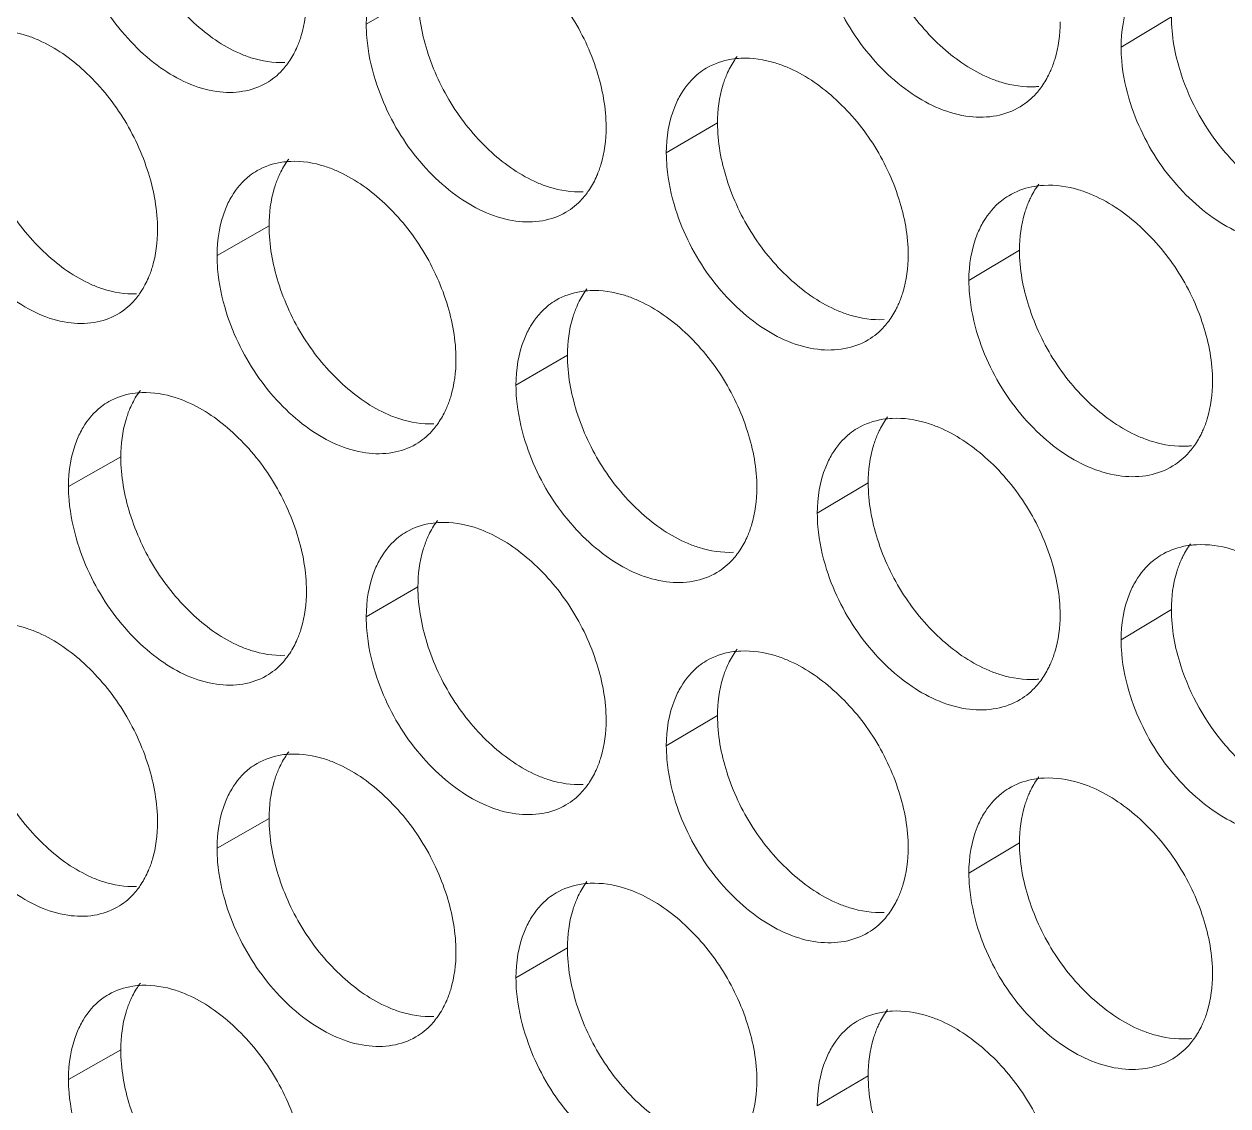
# Model space of a CAD drawing. Header units: millimetres. Extents: x 1177 to 4147, y 93 to 2194.
# Drawn here: x 2607.16 to 2623.16, y 785.63 to 800 of the extents above; entities that cross this region are included whole.
import ezdxf

# ---------------------------------------------------------------- set-up
doc = ezdxf.new("R2010")
doc.units = ezdxf.units.MM
doc.header["$LTSCALE"] = 0.1
doc.layers.get('0').update_dxf_attribs({"lineweight": 13})
doc.layers.add('标注', color=251, linetype='Continuous', lineweight=9)

# ---------------------------------------------------------------- blocks, each defined once
blk = doc.blocks.new('02')
at = {"layer": '标注'}
for p, q in [((4501.12, 734.696), (4500.138, 734.129)), ((4501.12, 734.696), (4500.138, 734.129)), ((4515.425, 734.27), (4514.47, 733.691)), ((4506.808, 732.255), (4505.836, 731.684)), ((4506.808, 732.255), (4505.836, 731.684)), ((4498.293, 730.302), (4497.306, 729.737)), ((4512.541, 729.841), (4511.58, 729.265)), ((4512.541, 729.841), (4511.58, 729.265)), ((4503.958, 727.847), (4502.981, 727.278)), ((4495.478, 725.914), (4494.485, 725.351)), ((4509.669, 725.42), (4508.703, 724.846)), ((4501.12, 723.446), (4500.138, 722.879)), ((4515.425, 723.02), (4514.47, 722.441)), ((4506.808, 721.005), (4505.836, 720.434)), ((4498.293, 719.052), (4497.306, 718.487)), ((4512.541, 718.591), (4511.58, 718.015)), ((4503.958, 716.597), (4502.981, 716.028)), ((4495.478, 714.664), (4494.485, 714.101)), ((4495.478, 714.664), (4494.485, 714.101)), ((4509.669, 714.17), (4508.703, 713.596))]:
    blk.add_line(p, q, dxfattribs=at)
for centre, radius, start, end in [((4512.763, 734.58), 1.64, 272.8765, 275.2009), ((4513.09, 729.418), 1.654, 92.9003, 95.1818), ((4513.09, 729.418), 1.654, 92.9003, 95.1818), ((4515.644, 727.767), 1.649, 272.9969, 275.7719), ((4515.644, 727.767), 1.649, 272.9969, 275.7719), ((4515.989, 722.589), 1.662, 93.0207, 95.749), ((4512.763, 723.33), 1.64, 272.8765, 275.2009), ((4513.09, 718.168), 1.654, 92.9003, 95.1818), ((4515.644, 716.517), 1.649, 272.9969, 275.7719)]:
    blk.add_arc(centre, radius, start, end, dxfattribs=at)
for points, knots in [([(4495.478, 737.164), (4495.478, 736.802), (4495.615, 736.052), (4496.091, 735.015), (4496.806, 734.144), (4497.412, 733.714), (4497.729, 733.575)], [0, 0, 0, 0, 0.244732, 0.507241, 0.765812, 1, 1, 1, 1]), ([(4495.478, 737.164), (4495.478, 736.802), (4495.615, 736.052), (4496.091, 735.015), (4496.806, 734.144), (4497.412, 733.714), (4497.729, 733.575)], [0, 0, 0, 0, 0.244732, 0.507241, 0.765812, 1, 1, 1, 1]), ([(4509.669, 736.67), (4509.669, 736.309), (4509.808, 735.56), (4510.296, 734.526), (4511.027, 733.664), (4511.644, 733.243), (4511.966, 733.108)], [0, 0, 0, 0, 0.243882, 0.505596, 0.764283, 1, 1, 1, 1]), ([(4504.693, 732.171), (4504.693, 732.532), (4504.554, 733.282), (4504.069, 734.317), (4503.343, 735.183), (4502.731, 735.609), (4502.412, 735.746)], [0, 0, 0, 0, 0.244084, 0.506123, 0.764903, 1, 1, 1, 1]), ([(4504.693, 732.171), (4504.693, 732.532), (4504.554, 733.282), (4504.069, 734.317), (4503.343, 735.183), (4502.731, 735.609), (4502.412, 735.746)], [0, 0, 0, 0, 0.244084, 0.506123, 0.764903, 1, 1, 1, 1]), ([(4494.659, 735.531), (4494.798, 735.083), (4495.115, 734.439), (4495.709, 733.729), (4496.342, 733.178), (4497.071, 732.829), (4497.79, 732.825), (4498.104, 732.931), (4498.239, 733.009)], [0, 0, 0, 0, 0.287891, 0.430312, 0.565838, 0.801787, 0.904179, 1, 1, 1, 1]), ([(4494.659, 735.531), (4494.798, 735.083), (4495.115, 734.439), (4495.709, 733.729), (4496.342, 733.178), (4497.071, 732.829), (4497.79, 732.825), (4498.104, 732.931), (4498.239, 733.009)], [0, 0, 0, 0, 0.287891, 0.430312, 0.565838, 0.801787, 0.904179, 1, 1, 1, 1]), ([(4500.416, 735.25), (4500.37, 735.173), (4500.199, 734.824), (4500.138, 734.427), (4500.138, 734.129)], [0, 0, 0, 0, 0.231788, 1, 1, 1, 1]), ([(4500.416, 735.25), (4500.37, 735.173), (4500.199, 734.824), (4500.138, 734.427), (4500.138, 734.129)], [0, 0, 0, 0, 0.231788, 1, 1, 1, 1]), ([(4508.88, 735.028), (4509.023, 734.578), (4509.35, 733.933), (4509.962, 733.227), (4510.615, 732.683), (4511.366, 732.348), (4512.099, 732.362), (4512.418, 732.479), (4512.556, 732.562)], [0, 0, 0, 0, 0.285826, 0.427621, 0.562871, 0.799523, 0.902937, 1, 1, 1, 1]), ([(4501.12, 734.696), (4501.12, 734.335), (4501.257, 733.585), (4501.739, 732.549), (4502.46, 731.682), (4503.071, 731.256), (4503.389, 731.119)], [0, 0, 0, 0, 0.244389, 0.506579, 0.765197, 1, 1, 1, 1]), ([(4501.12, 734.696), (4501.12, 734.335), (4501.257, 733.585), (4501.739, 732.549), (4502.46, 731.682), (4503.071, 731.256), (4503.389, 731.119)], [0, 0, 0, 0, 0.244389, 0.506579, 0.765197, 1, 1, 1, 1]), ([(4514.748, 734.807), (4514.702, 734.73), (4514.532, 734.382), (4514.47, 733.987), (4514.47, 733.691)], [0, 0, 0, 0, 0.232969, 1, 1, 1, 1]), ([(4498.829, 733.704), (4498.858, 733.772), (4498.964, 734.066), (4499.003, 734.383), (4499.003, 734.622)], [0, 0, 0, 0, 0.23516, 1, 1, 1, 1]), ([(4498.829, 733.704), (4498.858, 733.772), (4498.964, 734.066), (4499.003, 734.383), (4499.003, 734.622)], [0, 0, 0, 0, 0.23516, 1, 1, 1, 1]), ([(4515.425, 734.27), (4515.425, 733.909), (4515.6, 732.97), (4516.216, 731.874), (4517.032, 731.1), (4517.5, 730.817), (4517.74, 730.719)], [0, 0, 0, 0, 0.243755, 0.63494, 0.825083, 1, 1, 1, 1]), ([(4493.923, 733.823), (4493.851, 733.855), (4493.577, 733.961), (4493.279, 734.011), (4493.063, 734.003)], [0, 0, 0, 0, 0.267086, 1, 1, 1, 1]), ([(4500.138, 734.129), (4500.138, 734.043), (4500.154, 733.681), (4500.23, 733.323), (4500.313, 733.06)], [0, 0, 0, 0, 0.239084, 1, 1, 1, 1]), ([(4500.138, 734.129), (4500.138, 734.043), (4500.154, 733.681), (4500.23, 733.323), (4500.313, 733.06)], [0, 0, 0, 0, 0.239084, 1, 1, 1, 1]), ([(4513.134, 733.251), (4513.164, 733.318), (4513.272, 733.613), (4513.313, 733.931), (4513.313, 734.17)], [0, 0, 0, 0, 0.235903, 1, 1, 1, 1]), ([(4496.176, 730.232), (4496.176, 730.593), (4496.039, 731.343), (4495.56, 732.381), (4494.844, 733.252), (4494.239, 733.683), (4493.923, 733.823)], [0, 0, 0, 0, 0.244599, 0.507118, 0.765827, 1, 1, 1, 1]), ([(4497.729, 733.575), (4497.801, 733.544), (4498.076, 733.439), (4498.375, 733.39), (4498.591, 733.399)], [0, 0, 0, 0, 0.266662, 1, 1, 1, 1]), ([(4497.729, 733.575), (4497.801, 733.544), (4498.076, 733.439), (4498.375, 733.39), (4498.591, 733.399)], [0, 0, 0, 0, 0.266662, 1, 1, 1, 1]), ([(4498.628, 733.356), (4498.648, 733.382), (4498.725, 733.492), (4498.789, 733.611), (4498.829, 733.704)], [0, 0, 0, 0, 0.243623, 1, 1, 1, 1]), ([(4498.628, 733.356), (4498.648, 733.382), (4498.725, 733.492), (4498.789, 733.611), (4498.829, 733.704)], [0, 0, 0, 0, 0.243623, 1, 1, 1, 1]), ([(4507.178, 733.513), (4507.159, 733.487), (4507.084, 733.381), (4507.023, 733.265), (4506.984, 733.175)], [0, 0, 0, 0, 0.244083, 1, 1, 1, 1]), ([(4507.178, 733.513), (4507.159, 733.487), (4507.084, 733.381), (4507.023, 733.265), (4506.984, 733.175)], [0, 0, 0, 0, 0.244083, 1, 1, 1, 1]), ([(4508.128, 733.311), (4508.055, 733.342), (4507.774, 733.445), (4507.471, 733.491), (4507.251, 733.481)], [0, 0, 0, 0, 0.26624, 1, 1, 1, 1]), ([(4508.128, 733.311), (4508.055, 733.342), (4507.774, 733.445), (4507.471, 733.491), (4507.251, 733.481)], [0, 0, 0, 0, 0.26624, 1, 1, 1, 1]), ([(4514.47, 733.691), (4514.47, 733.605), (4514.487, 733.243), (4514.564, 732.886), (4514.648, 732.624)], [0, 0, 0, 0, 0.239271, 1, 1, 1, 1]), ([(4498.239, 733.009), (4498.352, 733.074), (4498.49, 733.186), (4498.601, 733.32), (4498.628, 733.356)], [0, 0, 0, 0, 0.744037, 1, 1, 1, 1]), ([(4498.239, 733.009), (4498.352, 733.074), (4498.49, 733.186), (4498.601, 733.32), (4498.628, 733.356)], [0, 0, 0, 0, 0.744037, 1, 1, 1, 1]), ([(4506.595, 733.294), (4506.547, 733.265), (4506.356, 733.135), (4506.204, 732.952), (4506.115, 732.803)], [0, 0, 0, 0, 0.245038, 1, 1, 1, 1]), ([(4506.595, 733.294), (4506.547, 733.265), (4506.356, 733.135), (4506.204, 732.952), (4506.115, 732.803)], [0, 0, 0, 0, 0.245038, 1, 1, 1, 1]), ([(4507.251, 733.481), (4507.192, 733.478), (4506.965, 733.456), (4506.741, 733.38), (4506.595, 733.294)], [0, 0, 0, 0, 0.258729, 1, 1, 1, 1]), ([(4507.251, 733.481), (4507.192, 733.478), (4506.965, 733.456), (4506.741, 733.38), (4506.595, 733.294)], [0, 0, 0, 0, 0.258729, 1, 1, 1, 1]), ([(4510.428, 729.747), (4510.428, 730.108), (4510.288, 730.857), (4509.799, 731.891), (4509.067, 732.753), (4508.45, 733.176), (4508.128, 733.311)], [0, 0, 0, 0, 0.243745, 0.505466, 0.764291, 1, 1, 1, 1]), ([(4510.428, 729.747), (4510.428, 730.108), (4510.288, 730.857), (4509.799, 731.891), (4509.067, 732.753), (4508.45, 733.176), (4508.128, 733.311)], [0, 0, 0, 0, 0.243745, 0.505466, 0.764291, 1, 1, 1, 1]), ([(4500.313, 733.06), (4500.453, 732.611), (4500.774, 731.967), (4501.376, 731.258), (4502.016, 730.71), (4502.755, 730.367), (4503.479, 730.369), (4503.795, 730.48), (4503.931, 730.56)], [0, 0, 0, 0, 0.287059, 0.429226, 0.56464, 0.800871, 0.903676, 1, 1, 1, 1]), ([(4500.313, 733.06), (4500.453, 732.611), (4500.774, 731.967), (4501.376, 731.258), (4502.016, 730.71), (4502.755, 730.367), (4503.479, 730.369), (4503.795, 730.48), (4503.931, 730.56)], [0, 0, 0, 0, 0.287059, 0.429226, 0.56464, 0.800871, 0.903676, 1, 1, 1, 1]), ([(4506.984, 733.175), (4506.955, 733.107), (4506.848, 732.812), (4506.808, 732.495), (4506.808, 732.255)], [0, 0, 0, 0, 0.235516, 1, 1, 1, 1]), ([(4506.984, 733.175), (4506.955, 733.107), (4506.848, 732.812), (4506.808, 732.495), (4506.808, 732.255)], [0, 0, 0, 0, 0.235516, 1, 1, 1, 1]), ([(4511.966, 733.108), (4512.039, 733.078), (4512.321, 732.976), (4512.625, 732.931), (4512.845, 732.942)], [0, 0, 0, 0, 0.265834, 1, 1, 1, 1]), ([(4512.944, 732.918), (4513, 732.995), (4513.067, 733.105), (4513.121, 733.22), (4513.134, 733.251)], [0, 0, 0, 0, 0.743715, 1, 1, 1, 1]), ([(4506.115, 732.803), (4506.069, 732.726), (4505.898, 732.377), (4505.836, 731.981), (4505.836, 731.684)], [0, 0, 0, 0, 0.232263, 1, 1, 1, 1]), ([(4506.115, 732.803), (4506.069, 732.726), (4505.898, 732.377), (4505.836, 731.981), (4505.836, 731.684)], [0, 0, 0, 0, 0.232263, 1, 1, 1, 1]), ([(4512.556, 732.562), (4512.668, 732.63), (4512.806, 732.745), (4512.917, 732.882), (4512.944, 732.918)], [0, 0, 0, 0, 0.744496, 1, 1, 1, 1]), ([(4492.675, 732.782), (4492.675, 732.421), (4492.811, 731.671), (4493.285, 730.632), (4493.997, 729.76), (4494.601, 729.328), (4494.917, 729.189)], [0, 0, 0, 0, 0.244904, 0.507573, 0.76612, 1, 1, 1, 1]), ([(4514.648, 732.624), (4514.793, 732.173), (4515.124, 731.527), (4515.744, 730.824), (4516.404, 730.282), (4517.165, 729.953), (4517.903, 729.975), (4518.224, 730.096), (4518.362, 730.181)], [0, 0, 0, 0, 0.285015, 0.426566, 0.56171, 0.798641, 0.902454, 1, 1, 1, 1]), ([(4504.517, 731.253), (4504.546, 731.32), (4504.653, 731.615), (4504.693, 731.932), (4504.693, 732.171)], [0, 0, 0, 0, 0.235457, 1, 1, 1, 1]), ([(4504.517, 731.253), (4504.546, 731.32), (4504.653, 731.615), (4504.693, 731.932), (4504.693, 732.171)], [0, 0, 0, 0, 0.235457, 1, 1, 1, 1]), ([(4506.808, 732.255), (4506.808, 731.894), (4506.946, 731.145), (4507.432, 730.111), (4508.16, 729.247), (4508.775, 728.824), (4509.096, 728.688)], [0, 0, 0, 0, 0.24405, 0.505923, 0.764587, 1, 1, 1, 1]), ([(4506.808, 732.255), (4506.808, 731.894), (4506.946, 731.145), (4507.432, 730.111), (4508.16, 729.247), (4508.775, 728.824), (4509.096, 728.688)], [0, 0, 0, 0, 0.24405, 0.505923, 0.764587, 1, 1, 1, 1]), ([(4505.836, 731.684), (4505.836, 731.597), (4505.853, 731.236), (4505.93, 730.878), (4506.013, 730.615)], [0, 0, 0, 0, 0.239158, 1, 1, 1, 1]), ([(4505.836, 731.684), (4505.836, 731.597), (4505.853, 731.236), (4505.93, 730.878), (4506.013, 730.615)], [0, 0, 0, 0, 0.239158, 1, 1, 1, 1]), ([(4498.704, 731.524), (4498.647, 731.522), (4498.427, 731.502), (4498.211, 731.431), (4498.069, 731.349)], [0, 0, 0, 0, 0.258662, 1, 1, 1, 1]), ([(4498.667, 731.567), (4498.647, 731.541), (4498.57, 731.432), (4498.507, 731.313), (4498.468, 731.22)], [0, 0, 0, 0, 0.243602, 1, 1, 1, 1]), ([(4499.57, 731.348), (4499.498, 731.38), (4499.221, 731.485), (4498.921, 731.533), (4498.704, 731.524)], [0, 0, 0, 0, 0.266742, 1, 1, 1, 1]), ([(4498.069, 731.349), (4498.02, 731.321), (4497.827, 731.192), (4497.673, 731.009), (4497.584, 730.859)], [0, 0, 0, 0, 0.244683, 1, 1, 1, 1]), ([(4498.468, 731.22), (4498.439, 731.152), (4498.333, 730.857), (4498.293, 730.541), (4498.293, 730.302)], [0, 0, 0, 0, 0.235071, 1, 1, 1, 1]), ([(4501.842, 727.768), (4501.842, 728.129), (4501.704, 728.879), (4501.221, 729.915), (4500.499, 730.782), (4499.889, 731.21), (4499.57, 731.348)], [0, 0, 0, 0, 0.244255, 0.506454, 0.76521, 1, 1, 1, 1]), ([(4504.32, 730.911), (4504.339, 730.936), (4504.415, 731.044), (4504.477, 731.161), (4504.517, 731.253)], [0, 0, 0, 0, 0.243945, 1, 1, 1, 1]), ([(4504.32, 730.911), (4504.339, 730.936), (4504.415, 731.044), (4504.477, 731.161), (4504.517, 731.253)], [0, 0, 0, 0, 0.243945, 1, 1, 1, 1]), ([(4491.85, 731.152), (4491.988, 730.704), (4492.302, 730.061), (4492.894, 729.349), (4493.522, 728.797), (4494.247, 728.446), (4494.963, 728.437), (4495.276, 728.542), (4495.411, 728.619)], [0, 0, 0, 0, 0.288311, 0.430859, 0.566442, 0.80225, 0.904434, 1, 1, 1, 1]), ([(4503.389, 731.119), (4503.462, 731.087), (4503.74, 730.984), (4504.041, 730.936), (4504.258, 730.946)], [0, 0, 0, 0, 0.266325, 1, 1, 1, 1]), ([(4503.389, 731.119), (4503.462, 731.087), (4503.74, 730.984), (4504.041, 730.936), (4504.258, 730.946)], [0, 0, 0, 0, 0.266325, 1, 1, 1, 1]), ([(4512.941, 731.065), (4512.887, 731.06), (4512.676, 731.03), (4512.472, 730.954), (4512.336, 730.873)], [0, 0, 0, 0, 0.257466, 1, 1, 1, 1]), ([(4512.941, 731.065), (4512.887, 731.06), (4512.676, 731.03), (4512.472, 730.954), (4512.336, 730.873)], [0, 0, 0, 0, 0.257466, 1, 1, 1, 1]), ([(4512.909, 731.093), (4512.852, 731.017), (4512.786, 730.907), (4512.732, 730.792), (4512.719, 730.762)], [0, 0, 0, 0, 0.743694, 1, 1, 1, 1]), ([(4512.909, 731.093), (4512.852, 731.017), (4512.786, 730.907), (4512.732, 730.792), (4512.719, 730.762)], [0, 0, 0, 0, 0.743694, 1, 1, 1, 1]), ([(4513.891, 730.904), (4513.817, 730.934), (4513.533, 731.036), (4513.228, 731.081), (4513.007, 731.069)], [0, 0, 0, 0, 0.265915, 1, 1, 1, 1]), ([(4513.891, 730.904), (4513.817, 730.934), (4513.533, 731.036), (4513.228, 731.081), (4513.007, 731.069)], [0, 0, 0, 0, 0.265915, 1, 1, 1, 1]), ([(4497.584, 730.859), (4497.538, 730.782), (4497.367, 730.432), (4497.306, 730.035), (4497.306, 729.737)], [0, 0, 0, 0, 0.231548, 1, 1, 1, 1]), ([(4503.931, 730.56), (4504.044, 730.626), (4504.182, 730.739), (4504.293, 730.875), (4504.32, 730.911)], [0, 0, 0, 0, 0.744227, 1, 1, 1, 1]), ([(4503.931, 730.56), (4504.044, 730.626), (4504.182, 730.739), (4504.293, 730.875), (4504.32, 730.911)], [0, 0, 0, 0, 0.744227, 1, 1, 1, 1]), ([(4512.336, 730.873), (4512.288, 730.844), (4512.099, 730.713), (4511.948, 730.531), (4511.859, 730.382)], [0, 0, 0, 0, 0.245262, 1, 1, 1, 1]), ([(4512.336, 730.873), (4512.288, 730.844), (4512.099, 730.713), (4511.948, 730.531), (4511.859, 730.382)], [0, 0, 0, 0, 0.245262, 1, 1, 1, 1]), ([(4512.719, 730.762), (4512.69, 730.694), (4512.582, 730.399), (4512.541, 730.081), (4512.541, 729.841)], [0, 0, 0, 0, 0.235813, 1, 1, 1, 1]), ([(4512.719, 730.762), (4512.69, 730.694), (4512.582, 730.399), (4512.541, 730.081), (4512.541, 729.841)], [0, 0, 0, 0, 0.235813, 1, 1, 1, 1]), ([(4516.208, 727.35), (4516.208, 727.711), (4516.067, 728.46), (4515.574, 729.491), (4514.836, 730.351), (4514.214, 730.77), (4513.891, 730.904)], [0, 0, 0, 0, 0.243409, 0.504813, 0.763684, 1, 1, 1, 1]), ([(4516.208, 727.35), (4516.208, 727.711), (4516.067, 728.46), (4515.574, 729.491), (4514.836, 730.351), (4514.214, 730.77), (4513.891, 730.904)], [0, 0, 0, 0, 0.243409, 0.504813, 0.763684, 1, 1, 1, 1]), ([(4506.013, 730.615), (4506.155, 730.165), (4506.48, 729.521), (4507.089, 728.814), (4507.737, 728.268), (4508.484, 727.931), (4509.215, 727.941), (4509.533, 728.056), (4509.67, 728.138)], [0, 0, 0, 0, 0.286235, 0.428153, 0.563457, 0.799968, 0.903181, 1, 1, 1, 1]), ([(4506.013, 730.615), (4506.155, 730.165), (4506.48, 729.521), (4507.089, 728.814), (4507.737, 728.268), (4508.484, 727.931), (4509.215, 727.941), (4509.533, 728.056), (4509.67, 728.138)], [0, 0, 0, 0, 0.286235, 0.428153, 0.563457, 0.799968, 0.903181, 1, 1, 1, 1]), ([(4498.293, 730.302), (4498.293, 729.94), (4498.43, 729.191), (4498.909, 728.154), (4499.627, 727.285), (4500.236, 726.857), (4500.554, 726.719)], [0, 0, 0, 0, 0.24456, 0.50691, 0.765504, 1, 1, 1, 1]), ([(4511.859, 730.382), (4511.813, 730.305), (4511.643, 729.957), (4511.58, 729.562), (4511.58, 729.265)], [0, 0, 0, 0, 0.232735, 1, 1, 1, 1]), ([(4511.859, 730.382), (4511.813, 730.305), (4511.643, 729.957), (4511.58, 729.562), (4511.58, 729.265)], [0, 0, 0, 0, 0.232735, 1, 1, 1, 1]), ([(4496.002, 729.315), (4496.031, 729.382), (4496.137, 729.677), (4496.176, 729.993), (4496.176, 730.232)], [0, 0, 0, 0, 0.235011, 1, 1, 1, 1]), ([(4512.541, 729.841), (4512.541, 729.48), (4512.681, 728.732), (4513.171, 727.699), (4513.905, 726.838), (4514.524, 726.419), (4514.847, 726.285)], [0, 0, 0, 0, 0.243714, 0.505271, 0.763981, 1, 1, 1, 1]), ([(4512.541, 729.841), (4512.541, 729.48), (4512.681, 728.732), (4513.171, 727.699), (4513.905, 726.838), (4514.524, 726.419), (4514.847, 726.285)], [0, 0, 0, 0, 0.243714, 0.505271, 0.763981, 1, 1, 1, 1]), ([(4497.306, 729.737), (4497.306, 729.651), (4497.322, 729.288), (4497.398, 728.93), (4497.48, 728.667)], [0, 0, 0, 0, 0.239048, 1, 1, 1, 1]), ([(4510.25, 728.828), (4510.28, 728.896), (4510.387, 729.19), (4510.428, 729.508), (4510.428, 729.747)], [0, 0, 0, 0, 0.235754, 1, 1, 1, 1]), ([(4510.25, 728.828), (4510.28, 728.896), (4510.387, 729.19), (4510.428, 729.508), (4510.428, 729.747)], [0, 0, 0, 0, 0.235754, 1, 1, 1, 1]), ([(4494.917, 729.189), (4494.988, 729.157), (4495.262, 729.051), (4495.56, 729.002), (4495.775, 729.01)], [0, 0, 0, 0, 0.266833, 1, 1, 1, 1]), ([(4495.803, 728.968), (4495.823, 728.994), (4495.9, 729.103), (4495.962, 729.222), (4496.002, 729.315)], [0, 0, 0, 0, 0.243534, 1, 1, 1, 1]), ([(4511.58, 729.265), (4511.58, 729.179), (4511.597, 728.817), (4511.675, 728.46), (4511.758, 728.198)], [0, 0, 0, 0, 0.239233, 1, 1, 1, 1]), ([(4511.58, 729.265), (4511.58, 729.179), (4511.597, 728.817), (4511.675, 728.46), (4511.758, 728.198)], [0, 0, 0, 0, 0.239233, 1, 1, 1, 1]), ([(4495.411, 728.619), (4495.525, 728.683), (4495.664, 728.797), (4495.776, 728.933), (4495.803, 728.968)], [0, 0, 0, 0, 0.743822, 1, 1, 1, 1]), ([(4504.391, 729.072), (4504.332, 729.07), (4504.107, 729.048), (4503.886, 728.973), (4503.742, 728.889)], [0, 0, 0, 0, 0.258706, 1, 1, 1, 1]), ([(4504.329, 729.108), (4504.31, 729.082), (4504.235, 728.975), (4504.173, 728.858), (4504.134, 728.766)], [0, 0, 0, 0, 0.243924, 1, 1, 1, 1]), ([(4505.264, 728.9), (4505.191, 728.931), (4504.912, 729.035), (4504.609, 729.082), (4504.391, 729.072)], [0, 0, 0, 0, 0.266406, 1, 1, 1, 1]), ([(4503.742, 728.889), (4503.693, 728.86), (4503.502, 728.731), (4503.349, 728.548), (4503.26, 728.398)], [0, 0, 0, 0, 0.244922, 1, 1, 1, 1]), ([(4504.134, 728.766), (4504.105, 728.699), (4503.998, 728.404), (4503.958, 728.087), (4503.958, 727.847)], [0, 0, 0, 0, 0.235368, 1, 1, 1, 1]), ([(4507.555, 725.331), (4507.555, 725.692), (4507.415, 726.441), (4506.928, 727.475), (4506.199, 728.34), (4505.585, 728.764), (4505.264, 728.9)], [0, 0, 0, 0, 0.243914, 0.505794, 0.764596, 1, 1, 1, 1]), ([(4509.096, 728.688), (4509.169, 728.658), (4509.449, 728.555), (4509.753, 728.509), (4509.971, 728.52)], [0, 0, 0, 0, 0.265996, 1, 1, 1, 1]), ([(4509.096, 728.688), (4509.169, 728.658), (4509.449, 728.555), (4509.753, 728.509), (4509.971, 728.52)], [0, 0, 0, 0, 0.265996, 1, 1, 1, 1]), ([(4510.058, 728.492), (4510.115, 728.569), (4510.183, 728.68), (4510.237, 728.797), (4510.25, 728.828)], [0, 0, 0, 0, 0.74354, 1, 1, 1, 1]), ([(4510.058, 728.492), (4510.115, 728.569), (4510.183, 728.68), (4510.237, 728.797), (4510.25, 728.828)], [0, 0, 0, 0, 0.74354, 1, 1, 1, 1]), ([(4497.48, 728.667), (4497.62, 728.218), (4497.939, 727.575), (4498.537, 726.865), (4499.173, 726.316), (4499.907, 725.97), (4500.629, 725.969), (4500.944, 726.077), (4501.08, 726.156)], [0, 0, 0, 0, 0.287474, 0.429768, 0.565237, 0.801327, 0.903927, 1, 1, 1, 1]), ([(4509.67, 728.138), (4509.782, 728.205), (4509.92, 728.32), (4510.031, 728.456), (4510.058, 728.492)], [0, 0, 0, 0, 0.744409, 1, 1, 1, 1]), ([(4509.67, 728.138), (4509.782, 728.205), (4509.92, 728.32), (4510.031, 728.456), (4510.058, 728.492)], [0, 0, 0, 0, 0.744409, 1, 1, 1, 1]), ([(4503.26, 728.398), (4503.214, 728.321), (4503.043, 727.972), (4502.981, 727.576), (4502.981, 727.278)], [0, 0, 0, 0, 0.232026, 1, 1, 1, 1]), ([(4511.758, 728.198), (4511.902, 727.747), (4512.231, 727.102), (4512.847, 726.397), (4513.504, 725.854), (4514.26, 725.522), (4514.996, 725.54), (4515.316, 725.659), (4515.454, 725.743)], [0, 0, 0, 0, 0.28542, 0.427092, 0.562289, 0.79908, 0.902694, 1, 1, 1, 1]), ([(4511.758, 728.198), (4511.902, 727.747), (4512.231, 727.102), (4512.847, 726.397), (4513.504, 725.854), (4514.26, 725.522), (4514.996, 725.54), (4515.316, 725.659), (4515.454, 725.743)], [0, 0, 0, 0, 0.28542, 0.427092, 0.562289, 0.79908, 0.902694, 1, 1, 1, 1]), ([(4503.958, 727.847), (4503.958, 727.486), (4504.096, 726.737), (4504.579, 725.702), (4505.304, 724.836), (4505.917, 724.411), (4506.237, 724.275)], [0, 0, 0, 0, 0.244219, 0.506251, 0.764892, 1, 1, 1, 1]), ([(4501.667, 726.85), (4501.696, 726.918), (4501.802, 727.212), (4501.842, 727.529), (4501.842, 727.768)], [0, 0, 0, 0, 0.235309, 1, 1, 1, 1]), ([(4516.029, 726.43), (4516.059, 726.498), (4516.167, 726.793), (4516.208, 727.11), (4516.208, 727.35)], [0, 0, 0, 0, 0.236051, 1, 1, 1, 1]), ([(4516.029, 726.43), (4516.059, 726.498), (4516.167, 726.793), (4516.208, 727.11), (4516.208, 727.35)], [0, 0, 0, 0, 0.236051, 1, 1, 1, 1]), ([(4495.878, 727.136), (4495.821, 727.133), (4495.604, 727.114), (4495.39, 727.044), (4495.25, 726.964)], [0, 0, 0, 0, 0.258641, 1, 1, 1, 1]), ([(4495.849, 727.177), (4495.83, 727.151), (4495.753, 727.042), (4495.691, 726.924), (4495.652, 726.831)], [0, 0, 0, 0, 0.243518, 1, 1, 1, 1]), ([(4496.741, 726.957), (4496.668, 726.989), (4496.393, 727.094), (4496.094, 727.144), (4495.878, 727.136)], [0, 0, 0, 0, 0.266913, 1, 1, 1, 1]), ([(4502.981, 727.278), (4502.981, 727.192), (4502.998, 726.83), (4503.074, 726.472), (4503.157, 726.209)], [0, 0, 0, 0, 0.239121, 1, 1, 1, 1]), ([(4495.25, 726.964), (4495.201, 726.936), (4495.007, 726.808), (4494.853, 726.625), (4494.763, 726.474)], [0, 0, 0, 0, 0.24456, 1, 1, 1, 1]), ([(4499.003, 723.372), (4499.003, 723.733), (4498.866, 724.483), (4498.385, 725.52), (4497.666, 726.389), (4497.058, 726.818), (4496.741, 726.957)], [0, 0, 0, 0, 0.244427, 0.506785, 0.765518, 1, 1, 1, 1]), ([(4495.652, 726.831), (4495.623, 726.764), (4495.517, 726.469), (4495.478, 726.153), (4495.478, 725.914)], [0, 0, 0, 0, 0.234922, 1, 1, 1, 1]), ([(4500.554, 726.719), (4500.626, 726.687), (4500.902, 726.583), (4501.202, 726.535), (4501.419, 726.544)], [0, 0, 0, 0, 0.266492, 1, 1, 1, 1]), ([(4501.468, 726.505), (4501.488, 726.531), (4501.564, 726.639), (4501.627, 726.758), (4501.667, 726.85)], [0, 0, 0, 0, 0.243785, 1, 1, 1, 1]), ([(4510.123, 726.647), (4510.064, 726.644), (4509.833, 726.621), (4509.608, 726.543), (4509.46, 726.455)], [0, 0, 0, 0, 0.258753, 1, 1, 1, 1]), ([(4510.038, 726.675), (4509.981, 726.598), (4509.913, 726.487), (4509.859, 726.37), (4509.846, 726.34)], [0, 0, 0, 0, 0.74352, 1, 1, 1, 1]), ([(4511.004, 726.479), (4510.93, 726.51), (4510.648, 726.612), (4510.343, 726.658), (4510.123, 726.647)], [0, 0, 0, 0, 0.266077, 1, 1, 1, 1]), ([(4494.763, 726.474), (4494.717, 726.397), (4494.547, 726.047), (4494.485, 725.65), (4494.485, 725.351)], [0, 0, 0, 0, 0.231308, 1, 1, 1, 1]), ([(4501.08, 726.156), (4501.192, 726.221), (4501.33, 726.334), (4501.441, 726.469), (4501.468, 726.505)], [0, 0, 0, 0, 0.744134, 1, 1, 1, 1]), ([(4509.46, 726.455), (4509.412, 726.426), (4509.222, 726.295), (4509.07, 726.113), (4508.981, 725.964)], [0, 0, 0, 0, 0.245151, 1, 1, 1, 1]), ([(4513.313, 722.92), (4513.313, 723.281), (4513.172, 724.03), (4512.681, 725.063), (4511.946, 725.924), (4511.327, 726.344), (4511.004, 726.479)], [0, 0, 0, 0, 0.243576, 0.505139, 0.763987, 1, 1, 1, 1]), ([(4515.841, 726.101), (4515.897, 726.177), (4515.963, 726.286), (4516.016, 726.4), (4516.029, 726.43)], [0, 0, 0, 0, 0.743887, 1, 1, 1, 1]), ([(4515.841, 726.101), (4515.897, 726.177), (4515.963, 726.286), (4516.016, 726.4), (4516.029, 726.43)], [0, 0, 0, 0, 0.743887, 1, 1, 1, 1]), ([(4503.157, 726.209), (4503.298, 725.76), (4503.621, 725.115), (4504.227, 724.408), (4504.871, 723.861), (4505.614, 723.521), (4506.341, 723.527), (4506.658, 723.64), (4506.795, 723.72)], [0, 0, 0, 0, 0.286646, 0.428688, 0.564047, 0.800418, 0.903427, 1, 1, 1, 1]), ([(4509.846, 726.34), (4509.817, 726.272), (4509.709, 725.977), (4509.669, 725.66), (4509.669, 725.42)], [0, 0, 0, 0, 0.235665, 1, 1, 1, 1]), ([(4514.847, 726.285), (4514.921, 726.255), (4515.204, 726.153), (4515.51, 726.109), (4515.73, 726.121)], [0, 0, 0, 0, 0.265674, 1, 1, 1, 1]), ([(4514.847, 726.285), (4514.921, 726.255), (4515.204, 726.153), (4515.51, 726.109), (4515.73, 726.121)], [0, 0, 0, 0, 0.265674, 1, 1, 1, 1]), ([(4508.981, 725.964), (4508.935, 725.887), (4508.765, 725.538), (4508.703, 725.143), (4508.703, 724.846)], [0, 0, 0, 0, 0.2325, 1, 1, 1, 1]), ([(4515.454, 725.743), (4515.566, 725.811), (4515.703, 725.928), (4515.814, 726.065), (4515.841, 726.101)], [0, 0, 0, 0, 0.744581, 1, 1, 1, 1]), ([(4515.454, 725.743), (4515.566, 725.811), (4515.703, 725.928), (4515.814, 726.065), (4515.841, 726.101)], [0, 0, 0, 0, 0.744581, 1, 1, 1, 1]), ([(4495.478, 725.914), (4495.478, 725.552), (4495.615, 724.802), (4496.091, 723.765), (4496.806, 722.894), (4497.412, 722.464), (4497.729, 722.325)], [0, 0, 0, 0, 0.244732, 0.507241, 0.765812, 1, 1, 1, 1]), ([(4494.485, 725.351), (4494.485, 725.265), (4494.502, 724.903), (4494.577, 724.544), (4494.659, 724.281)], [0, 0, 0, 0, 0.239012, 1, 1, 1, 1]), ([(4507.378, 724.412), (4507.407, 724.48), (4507.514, 724.774), (4507.555, 725.091), (4507.555, 725.331)], [0, 0, 0, 0, 0.235606, 1, 1, 1, 1]), ([(4509.669, 725.42), (4509.669, 725.059), (4509.808, 724.31), (4510.296, 723.276), (4511.027, 722.414), (4511.644, 721.993), (4511.966, 721.858)], [0, 0, 0, 0, 0.243882, 0.505596, 0.764283, 1, 1, 1, 1]), ([(4508.703, 724.846), (4508.703, 724.76), (4508.719, 724.398), (4508.797, 724.04), (4508.88, 723.778)], [0, 0, 0, 0, 0.239196, 1, 1, 1, 1]), ([(4501.541, 724.67), (4501.484, 724.668), (4501.261, 724.647), (4501.043, 724.574), (4500.9, 724.491)], [0, 0, 0, 0, 0.258684, 1, 1, 1, 1]), ([(4501.492, 724.709), (4501.473, 724.683), (4501.397, 724.575), (4501.334, 724.457), (4501.295, 724.365)], [0, 0, 0, 0, 0.243764, 1, 1, 1, 1]), ([(4502.412, 724.496), (4502.339, 724.527), (4502.061, 724.631), (4501.759, 724.679), (4501.541, 724.67)], [0, 0, 0, 0, 0.266573, 1, 1, 1, 1]), ([(4500.9, 724.491), (4500.851, 724.462), (4500.659, 724.333), (4500.505, 724.15), (4500.416, 724)], [0, 0, 0, 0, 0.244804, 1, 1, 1, 1]), ([(4501.295, 724.365), (4501.266, 724.297), (4501.16, 724.002), (4501.12, 723.686), (4501.12, 723.446)], [0, 0, 0, 0, 0.235219, 1, 1, 1, 1]), ([(4504.693, 720.921), (4504.693, 721.282), (4504.554, 722.032), (4504.069, 723.067), (4503.343, 723.933), (4502.731, 724.359), (4502.412, 724.496)], [0, 0, 0, 0, 0.244084, 0.506123, 0.764903, 1, 1, 1, 1]), ([(4507.183, 724.073), (4507.202, 724.098), (4507.277, 724.205), (4507.339, 724.321), (4507.378, 724.412)], [0, 0, 0, 0, 0.244103, 1, 1, 1, 1]), ([(4494.659, 724.281), (4494.798, 723.833), (4495.115, 723.189), (4495.709, 722.479), (4496.342, 721.928), (4497.071, 721.579), (4497.79, 721.575), (4498.104, 721.681), (4498.239, 721.759)], [0, 0, 0, 0, 0.287891, 0.430312, 0.565838, 0.801787, 0.904179, 1, 1, 1, 1]), ([(4506.237, 724.275), (4506.31, 724.244), (4506.589, 724.141), (4506.891, 724.095), (4507.109, 724.105)], [0, 0, 0, 0, 0.26616, 1, 1, 1, 1]), ([(4515.823, 724.243), (4515.769, 724.237), (4515.56, 724.206), (4515.358, 724.129), (4515.224, 724.048)], [0, 0, 0, 0, 0.257249, 1, 1, 1, 1]), ([(4515.791, 724.268), (4515.735, 724.193), (4515.67, 724.084), (4515.616, 723.97), (4515.604, 723.94)], [0, 0, 0, 0, 0.743867, 1, 1, 1, 1]), ([(4516.789, 724.085), (4516.715, 724.115), (4516.43, 724.216), (4516.123, 724.26), (4515.901, 724.249)], [0, 0, 0, 0, 0.265755, 1, 1, 1, 1]), ([(4500.416, 724), (4500.37, 723.923), (4500.199, 723.574), (4500.138, 723.177), (4500.138, 722.879)], [0, 0, 0, 0, 0.231788, 1, 1, 1, 1]), ([(4506.795, 723.72), (4506.907, 723.787), (4507.045, 723.901), (4507.156, 724.037), (4507.183, 724.073)], [0, 0, 0, 0, 0.744319, 1, 1, 1, 1]), ([(4515.224, 724.048), (4515.176, 724.019), (4514.988, 723.887), (4514.837, 723.706), (4514.748, 723.557)], [0, 0, 0, 0, 0.24537, 1, 1, 1, 1]), ([(4515.604, 723.94), (4515.574, 723.872), (4515.466, 723.577), (4515.425, 723.259), (4515.425, 723.02)], [0, 0, 0, 0, 0.235961, 1, 1, 1, 1]), ([(4508.88, 723.778), (4509.023, 723.328), (4509.35, 722.683), (4509.962, 721.977), (4510.615, 721.433), (4511.366, 721.098), (4512.099, 721.112), (4512.418, 721.229), (4512.556, 721.312)], [0, 0, 0, 0, 0.285826, 0.427621, 0.562871, 0.799523, 0.902937, 1, 1, 1, 1]), ([(4501.12, 723.446), (4501.12, 723.085), (4501.257, 722.335), (4501.739, 721.299), (4502.46, 720.432), (4503.071, 720.006), (4503.389, 719.869)], [0, 0, 0, 0, 0.244389, 0.506579, 0.765197, 1, 1, 1, 1]), ([(4514.748, 723.557), (4514.702, 723.48), (4514.532, 723.132), (4514.47, 722.737), (4514.47, 722.441)], [0, 0, 0, 0, 0.232969, 1, 1, 1, 1]), ([(4498.829, 722.454), (4498.858, 722.522), (4498.964, 722.816), (4499.003, 723.133), (4499.003, 723.372)], [0, 0, 0, 0, 0.23516, 1, 1, 1, 1]), ([(4515.425, 723.02), (4515.425, 722.659), (4515.6, 721.72), (4516.216, 720.624), (4517.032, 719.85), (4517.5, 719.567), (4517.74, 719.469)], [0, 0, 0, 0, 0.243755, 0.63494, 0.825083, 1, 1, 1, 1]), ([(4493.923, 722.573), (4493.851, 722.605), (4493.577, 722.711), (4493.279, 722.761), (4493.063, 722.753)], [0, 0, 0, 0, 0.267086, 1, 1, 1, 1]), ([(4500.138, 722.879), (4500.138, 722.793), (4500.154, 722.431), (4500.23, 722.073), (4500.313, 721.81)], [0, 0, 0, 0, 0.239084, 1, 1, 1, 1]), ([(4513.134, 722.001), (4513.164, 722.068), (4513.272, 722.363), (4513.313, 722.681), (4513.313, 722.92)], [0, 0, 0, 0, 0.235903, 1, 1, 1, 1]), ([(4496.176, 718.982), (4496.176, 719.343), (4496.039, 720.093), (4495.56, 721.131), (4494.844, 722.002), (4494.239, 722.433), (4493.923, 722.573)], [0, 0, 0, 0, 0.244599, 0.507118, 0.765827, 1, 1, 1, 1]), ([(4497.729, 722.325), (4497.801, 722.294), (4498.076, 722.189), (4498.375, 722.14), (4498.591, 722.149)], [0, 0, 0, 0, 0.266662, 1, 1, 1, 1]), ([(4498.628, 722.106), (4498.648, 722.132), (4498.725, 722.242), (4498.789, 722.361), (4498.829, 722.454)], [0, 0, 0, 0, 0.243623, 1, 1, 1, 1]), ([(4514.47, 722.441), (4514.47, 722.355), (4514.487, 721.993), (4514.564, 721.636), (4514.648, 721.374)], [0, 0, 0, 0, 0.239271, 1, 1, 1, 1]), ([(4498.239, 721.759), (4498.352, 721.824), (4498.49, 721.936), (4498.601, 722.07), (4498.628, 722.106)], [0, 0, 0, 0, 0.744037, 1, 1, 1, 1]), ([(4507.251, 722.231), (4507.192, 722.228), (4506.965, 722.206), (4506.741, 722.13), (4506.595, 722.044)], [0, 0, 0, 0, 0.258729, 1, 1, 1, 1]), ([(4507.178, 722.263), (4507.159, 722.237), (4507.084, 722.131), (4507.023, 722.015), (4506.984, 721.925)], [0, 0, 0, 0, 0.244083, 1, 1, 1, 1]), ([(4508.128, 722.061), (4508.055, 722.092), (4507.774, 722.195), (4507.471, 722.241), (4507.251, 722.231)], [0, 0, 0, 0, 0.26624, 1, 1, 1, 1]), ([(4510.428, 718.497), (4510.428, 718.858), (4510.288, 719.607), (4509.799, 720.641), (4509.067, 721.503), (4508.45, 721.926), (4508.128, 722.061)], [0, 0, 0, 0, 0.243745, 0.505466, 0.764291, 1, 1, 1, 1]), ([(4506.595, 722.044), (4506.547, 722.015), (4506.356, 721.885), (4506.204, 721.702), (4506.115, 721.553)], [0, 0, 0, 0, 0.245038, 1, 1, 1, 1]), ([(4506.984, 721.925), (4506.955, 721.857), (4506.848, 721.562), (4506.808, 721.245), (4506.808, 721.005)], [0, 0, 0, 0, 0.235516, 1, 1, 1, 1]), ([(4511.966, 721.858), (4512.039, 721.828), (4512.321, 721.726), (4512.625, 721.681), (4512.845, 721.692)], [0, 0, 0, 0, 0.265834, 1, 1, 1, 1]), ([(4512.944, 721.668), (4513, 721.745), (4513.067, 721.855), (4513.121, 721.97), (4513.134, 722.001)], [0, 0, 0, 0, 0.743715, 1, 1, 1, 1]), ([(4500.313, 721.81), (4500.453, 721.361), (4500.774, 720.717), (4501.376, 720.008), (4502.016, 719.46), (4502.755, 719.117), (4503.479, 719.119), (4503.795, 719.23), (4503.931, 719.31)], [0, 0, 0, 0, 0.287059, 0.429226, 0.56464, 0.800871, 0.903676, 1, 1, 1, 1]), ([(4512.556, 721.312), (4512.668, 721.38), (4512.806, 721.495), (4512.917, 721.632), (4512.944, 721.668)], [0, 0, 0, 0, 0.744496, 1, 1, 1, 1]), ([(4492.675, 721.532), (4492.675, 721.171), (4492.811, 720.421), (4493.285, 719.382), (4493.997, 718.51), (4494.601, 718.078), (4494.917, 717.939)], [0, 0, 0, 0, 0.244904, 0.507573, 0.76612, 1, 1, 1, 1]), ([(4506.115, 721.553), (4506.069, 721.476), (4505.898, 721.127), (4505.836, 720.731), (4505.836, 720.434)], [0, 0, 0, 0, 0.232263, 1, 1, 1, 1]), ([(4514.648, 721.374), (4514.793, 720.923), (4515.124, 720.277), (4515.744, 719.574), (4516.404, 719.032), (4517.165, 718.703), (4517.903, 718.725), (4518.224, 718.846), (4518.362, 718.931)], [0, 0, 0, 0, 0.285015, 0.426566, 0.56171, 0.798641, 0.902454, 1, 1, 1, 1]), ([(4504.517, 720.003), (4504.546, 720.07), (4504.653, 720.365), (4504.693, 720.682), (4504.693, 720.921)], [0, 0, 0, 0, 0.235457, 1, 1, 1, 1]), ([(4506.808, 721.005), (4506.808, 720.644), (4506.946, 719.895), (4507.432, 718.861), (4508.16, 717.997), (4508.775, 717.574), (4509.096, 717.438)], [0, 0, 0, 0, 0.24405, 0.505923, 0.764587, 1, 1, 1, 1]), ([(4498.704, 720.274), (4498.647, 720.272), (4498.427, 720.252), (4498.211, 720.181), (4498.069, 720.099)], [0, 0, 0, 0, 0.258662, 1, 1, 1, 1]), ([(4498.667, 720.317), (4498.647, 720.291), (4498.57, 720.182), (4498.507, 720.063), (4498.468, 719.97)], [0, 0, 0, 0, 0.243602, 1, 1, 1, 1]), ([(4499.57, 720.098), (4499.498, 720.13), (4499.221, 720.235), (4498.921, 720.283), (4498.704, 720.274)], [0, 0, 0, 0, 0.266742, 1, 1, 1, 1]), ([(4505.836, 720.434), (4505.836, 720.347), (4505.853, 719.986), (4505.93, 719.628), (4506.013, 719.365)], [0, 0, 0, 0, 0.239158, 1, 1, 1, 1]), ([(4498.069, 720.099), (4498.02, 720.071), (4497.827, 719.942), (4497.673, 719.759), (4497.584, 719.609)], [0, 0, 0, 0, 0.244683, 1, 1, 1, 1]), ([(4501.842, 716.518), (4501.842, 716.879), (4501.704, 717.629), (4501.221, 718.665), (4500.499, 719.532), (4499.889, 719.96), (4499.57, 720.098)], [0, 0, 0, 0, 0.244255, 0.506454, 0.76521, 1, 1, 1, 1]), ([(4504.32, 719.661), (4504.339, 719.686), (4504.415, 719.794), (4504.477, 719.911), (4504.517, 720.003)], [0, 0, 0, 0, 0.243945, 1, 1, 1, 1]), ([(4491.85, 719.902), (4491.988, 719.454), (4492.302, 718.811), (4492.894, 718.099), (4493.522, 717.547), (4494.247, 717.196), (4494.963, 717.187), (4495.276, 717.292), (4495.411, 717.369)], [0, 0, 0, 0, 0.288311, 0.430859, 0.566442, 0.80225, 0.904434, 1, 1, 1, 1]), ([(4498.468, 719.97), (4498.439, 719.902), (4498.333, 719.607), (4498.293, 719.291), (4498.293, 719.052)], [0, 0, 0, 0, 0.235071, 1, 1, 1, 1]), ([(4503.389, 719.869), (4503.462, 719.837), (4503.74, 719.734), (4504.041, 719.686), (4504.258, 719.696)], [0, 0, 0, 0, 0.266325, 1, 1, 1, 1]), ([(4512.941, 719.815), (4512.887, 719.81), (4512.676, 719.78), (4512.472, 719.704), (4512.336, 719.623)], [0, 0, 0, 0, 0.257466, 1, 1, 1, 1]), ([(4512.909, 719.843), (4512.852, 719.767), (4512.786, 719.657), (4512.732, 719.542), (4512.719, 719.512)], [0, 0, 0, 0, 0.743694, 1, 1, 1, 1]), ([(4513.891, 719.654), (4513.817, 719.684), (4513.533, 719.786), (4513.228, 719.831), (4513.007, 719.819)], [0, 0, 0, 0, 0.265915, 1, 1, 1, 1]), ([(4497.584, 719.609), (4497.538, 719.532), (4497.367, 719.182), (4497.306, 718.785), (4497.306, 718.487)], [0, 0, 0, 0, 0.231548, 1, 1, 1, 1]), ([(4503.931, 719.31), (4504.044, 719.376), (4504.182, 719.489), (4504.293, 719.625), (4504.32, 719.661)], [0, 0, 0, 0, 0.744227, 1, 1, 1, 1]), ([(4512.336, 719.623), (4512.288, 719.594), (4512.099, 719.463), (4511.948, 719.281), (4511.859, 719.132)], [0, 0, 0, 0, 0.245262, 1, 1, 1, 1]), ([(4516.208, 716.1), (4516.208, 716.461), (4516.067, 717.21), (4515.574, 718.241), (4514.836, 719.101), (4514.214, 719.52), (4513.891, 719.654)], [0, 0, 0, 0, 0.243409, 0.504813, 0.763684, 1, 1, 1, 1]), ([(4506.013, 719.365), (4506.155, 718.915), (4506.48, 718.271), (4507.089, 717.564), (4507.737, 717.018), (4508.484, 716.681), (4509.215, 716.691), (4509.533, 716.806), (4509.67, 716.888)], [0, 0, 0, 0, 0.286235, 0.428153, 0.563457, 0.799968, 0.903181, 1, 1, 1, 1]), ([(4512.719, 719.512), (4512.69, 719.444), (4512.582, 719.149), (4512.541, 718.831), (4512.541, 718.591)], [0, 0, 0, 0, 0.235813, 1, 1, 1, 1]), ([(4511.859, 719.132), (4511.813, 719.055), (4511.643, 718.707), (4511.58, 718.312), (4511.58, 718.015)], [0, 0, 0, 0, 0.232735, 1, 1, 1, 1]), ([(4496.002, 718.065), (4496.031, 718.132), (4496.137, 718.427), (4496.176, 718.743), (4496.176, 718.982)], [0, 0, 0, 0, 0.235011, 1, 1, 1, 1]), ([(4498.293, 719.052), (4498.293, 718.69), (4498.43, 717.941), (4498.909, 716.904), (4499.627, 716.035), (4500.236, 715.607), (4500.554, 715.469)], [0, 0, 0, 0, 0.24456, 0.50691, 0.765504, 1, 1, 1, 1]), ([(4497.306, 718.487), (4497.306, 718.401), (4497.322, 718.038), (4497.398, 717.68), (4497.48, 717.417)], [0, 0, 0, 0, 0.239048, 1, 1, 1, 1]), ([(4510.25, 717.578), (4510.28, 717.646), (4510.387, 717.94), (4510.428, 718.258), (4510.428, 718.497)], [0, 0, 0, 0, 0.235754, 1, 1, 1, 1]), ([(4512.541, 718.591), (4512.541, 718.23), (4512.681, 717.482), (4513.171, 716.449), (4513.905, 715.588), (4514.524, 715.169), (4514.847, 715.035)], [0, 0, 0, 0, 0.243714, 0.505271, 0.763981, 1, 1, 1, 1]), ([(4495.803, 717.718), (4495.823, 717.744), (4495.9, 717.853), (4495.962, 717.972), (4496.002, 718.065)], [0, 0, 0, 0, 0.243534, 1, 1, 1, 1]), ([(4511.58, 718.015), (4511.58, 717.929), (4511.597, 717.567), (4511.675, 717.21), (4511.758, 716.948)], [0, 0, 0, 0, 0.239233, 1, 1, 1, 1]), ([(4494.917, 717.939), (4494.988, 717.907), (4495.262, 717.801), (4495.56, 717.752), (4495.775, 717.76)], [0, 0, 0, 0, 0.266833, 1, 1, 1, 1]), ([(4495.411, 717.369), (4495.525, 717.433), (4495.664, 717.547), (4495.776, 717.683), (4495.803, 717.718)], [0, 0, 0, 0, 0.743822, 1, 1, 1, 1]), ([(4504.391, 717.822), (4504.332, 717.82), (4504.107, 717.798), (4503.886, 717.723), (4503.742, 717.639)], [0, 0, 0, 0, 0.258706, 1, 1, 1, 1]), ([(4504.329, 717.858), (4504.31, 717.832), (4504.235, 717.725), (4504.173, 717.608), (4504.134, 717.516)], [0, 0, 0, 0, 0.243924, 1, 1, 1, 1]), ([(4505.264, 717.65), (4505.191, 717.681), (4504.912, 717.785), (4504.609, 717.832), (4504.391, 717.822)], [0, 0, 0, 0, 0.266406, 1, 1, 1, 1]), ([(4503.742, 717.639), (4503.693, 717.61), (4503.502, 717.481), (4503.349, 717.298), (4503.26, 717.148)], [0, 0, 0, 0, 0.244922, 1, 1, 1, 1]), ([(4504.134, 717.516), (4504.105, 717.449), (4503.998, 717.154), (4503.958, 716.837), (4503.958, 716.597)], [0, 0, 0, 0, 0.235368, 1, 1, 1, 1]), ([(4507.555, 714.081), (4507.555, 714.442), (4507.415, 715.191), (4506.928, 716.225), (4506.199, 717.09), (4505.585, 717.514), (4505.264, 717.65)], [0, 0, 0, 0, 0.243914, 0.505794, 0.764596, 1, 1, 1, 1]), ([(4510.058, 717.242), (4510.115, 717.319), (4510.183, 717.43), (4510.237, 717.547), (4510.25, 717.578)], [0, 0, 0, 0, 0.74354, 1, 1, 1, 1]), ([(4497.48, 717.417), (4497.62, 716.968), (4497.939, 716.325), (4498.537, 715.615), (4499.173, 715.066), (4499.907, 714.72), (4500.629, 714.719), (4500.944, 714.827), (4501.08, 714.906)], [0, 0, 0, 0, 0.287474, 0.429768, 0.565237, 0.801327, 0.903927, 1, 1, 1, 1]), ([(4509.096, 717.438), (4509.169, 717.408), (4509.449, 717.305), (4509.753, 717.259), (4509.971, 717.27)], [0, 0, 0, 0, 0.265996, 1, 1, 1, 1]), ([(4503.26, 717.148), (4503.214, 717.071), (4503.043, 716.722), (4502.981, 716.326), (4502.981, 716.028)], [0, 0, 0, 0, 0.232026, 1, 1, 1, 1]), ([(4509.67, 716.888), (4509.782, 716.955), (4509.92, 717.07), (4510.031, 717.206), (4510.058, 717.242)], [0, 0, 0, 0, 0.744409, 1, 1, 1, 1]), ([(4511.758, 716.948), (4511.902, 716.497), (4512.231, 715.852), (4512.847, 715.147), (4513.504, 714.604), (4514.26, 714.272), (4514.996, 714.29), (4515.316, 714.409), (4515.454, 714.493)], [0, 0, 0, 0, 0.28542, 0.427092, 0.562289, 0.79908, 0.902694, 1, 1, 1, 1]), ([(4503.958, 716.597), (4503.958, 716.236), (4504.096, 715.487), (4504.579, 714.452), (4505.304, 713.586), (4505.917, 713.161), (4506.237, 713.025)], [0, 0, 0, 0, 0.244219, 0.506251, 0.764892, 1, 1, 1, 1]), ([(4501.667, 715.6), (4501.696, 715.668), (4501.802, 715.962), (4501.842, 716.279), (4501.842, 716.518)], [0, 0, 0, 0, 0.235309, 1, 1, 1, 1]), ([(4495.849, 715.927), (4495.83, 715.901), (4495.753, 715.792), (4495.691, 715.674), (4495.652, 715.581)], [0, 0, 0, 0, 0.243518, 1, 1, 1, 1]), ([(4495.849, 715.927), (4495.83, 715.901), (4495.753, 715.792), (4495.691, 715.674), (4495.652, 715.581)], [0, 0, 0, 0, 0.243518, 1, 1, 1, 1]), ([(4496.741, 715.707), (4496.668, 715.739), (4496.393, 715.844), (4496.094, 715.894), (4495.878, 715.886)], [0, 0, 0, 0, 0.266913, 1, 1, 1, 1]), ([(4496.741, 715.707), (4496.668, 715.739), (4496.393, 715.844), (4496.094, 715.894), (4495.878, 715.886)], [0, 0, 0, 0, 0.266913, 1, 1, 1, 1]), ([(4502.981, 716.028), (4502.981, 715.942), (4502.998, 715.58), (4503.074, 715.222), (4503.157, 714.959)], [0, 0, 0, 0, 0.239121, 1, 1, 1, 1]), ([(4516.029, 715.18), (4516.059, 715.248), (4516.167, 715.543), (4516.208, 715.86), (4516.208, 716.1)], [0, 0, 0, 0, 0.236051, 1, 1, 1, 1]), ([(4495.25, 715.714), (4495.201, 715.686), (4495.007, 715.558), (4494.853, 715.375), (4494.763, 715.224)], [0, 0, 0, 0, 0.24456, 1, 1, 1, 1]), ([(4495.25, 715.714), (4495.201, 715.686), (4495.007, 715.558), (4494.853, 715.375), (4494.763, 715.224)], [0, 0, 0, 0, 0.24456, 1, 1, 1, 1]), ([(4495.878, 715.886), (4495.821, 715.883), (4495.604, 715.864), (4495.39, 715.794), (4495.25, 715.714)], [0, 0, 0, 0, 0.258641, 1, 1, 1, 1]), ([(4495.878, 715.886), (4495.821, 715.883), (4495.604, 715.864), (4495.39, 715.794), (4495.25, 715.714)], [0, 0, 0, 0, 0.258641, 1, 1, 1, 1]), ([(4499.003, 712.122), (4499.003, 712.483), (4498.866, 713.233), (4498.385, 714.27), (4497.666, 715.139), (4497.058, 715.568), (4496.741, 715.707)], [0, 0, 0, 0, 0.244427, 0.506785, 0.765518, 1, 1, 1, 1]), ([(4499.003, 712.122), (4499.003, 712.483), (4498.866, 713.233), (4498.385, 714.27), (4497.666, 715.139), (4497.058, 715.568), (4496.741, 715.707)], [0, 0, 0, 0, 0.244427, 0.506785, 0.765518, 1, 1, 1, 1]), ([(4495.652, 715.581), (4495.623, 715.514), (4495.517, 715.219), (4495.478, 714.903), (4495.478, 714.664)], [0, 0, 0, 0, 0.234922, 1, 1, 1, 1]), ([(4495.652, 715.581), (4495.623, 715.514), (4495.517, 715.219), (4495.478, 714.903), (4495.478, 714.664)], [0, 0, 0, 0, 0.234922, 1, 1, 1, 1]), ([(4500.554, 715.469), (4500.626, 715.437), (4500.902, 715.333), (4501.202, 715.285), (4501.419, 715.294)], [0, 0, 0, 0, 0.266492, 1, 1, 1, 1]), ([(4501.468, 715.255), (4501.488, 715.281), (4501.564, 715.389), (4501.627, 715.508), (4501.667, 715.6)], [0, 0, 0, 0, 0.243785, 1, 1, 1, 1]), ([(4494.763, 715.224), (4494.717, 715.147), (4494.547, 714.797), (4494.485, 714.4), (4494.485, 714.101)], [0, 0, 0, 0, 0.231308, 1, 1, 1, 1]), ([(4494.763, 715.224), (4494.717, 715.147), (4494.547, 714.797), (4494.485, 714.4), (4494.485, 714.101)], [0, 0, 0, 0, 0.231308, 1, 1, 1, 1]), ([(4501.08, 714.906), (4501.192, 714.971), (4501.33, 715.084), (4501.441, 715.219), (4501.468, 715.255)], [0, 0, 0, 0, 0.744134, 1, 1, 1, 1]), ([(4509.46, 715.205), (4509.412, 715.176), (4509.222, 715.045), (4509.07, 714.863), (4508.981, 714.714)], [0, 0, 0, 0, 0.245151, 1, 1, 1, 1]), ([(4510.123, 715.397), (4510.064, 715.394), (4509.833, 715.371), (4509.608, 715.293), (4509.46, 715.205)], [0, 0, 0, 0, 0.258753, 1, 1, 1, 1]), ([(4510.038, 715.425), (4509.981, 715.348), (4509.913, 715.237), (4509.859, 715.12), (4509.846, 715.09)], [0, 0, 0, 0, 0.74352, 1, 1, 1, 1]), ([(4511.004, 715.229), (4510.93, 715.26), (4510.648, 715.362), (4510.343, 715.408), (4510.123, 715.397)], [0, 0, 0, 0, 0.266077, 1, 1, 1, 1]), ([(4513.313, 711.67), (4513.313, 712.031), (4513.172, 712.78), (4512.681, 713.813), (4511.946, 714.674), (4511.327, 715.094), (4511.004, 715.229)], [0, 0, 0, 0, 0.243576, 0.505139, 0.763987, 1, 1, 1, 1]), ([(4509.846, 715.09), (4509.817, 715.022), (4509.709, 714.727), (4509.669, 714.41), (4509.669, 714.17)], [0, 0, 0, 0, 0.235665, 1, 1, 1, 1]), ([(4514.847, 715.035), (4514.921, 715.005), (4515.204, 714.903), (4515.51, 714.859), (4515.73, 714.871)], [0, 0, 0, 0, 0.265674, 1, 1, 1, 1]), ([(4515.841, 714.851), (4515.897, 714.927), (4515.963, 715.036), (4516.016, 715.15), (4516.029, 715.18)], [0, 0, 0, 0, 0.743887, 1, 1, 1, 1]), ([(4503.157, 714.959), (4503.298, 714.51), (4503.621, 713.865), (4504.227, 713.158), (4504.871, 712.611), (4505.614, 712.271), (4506.341, 712.277), (4506.658, 712.39), (4506.795, 712.47)], [0, 0, 0, 0, 0.286646, 0.428688, 0.564047, 0.800418, 0.903427, 1, 1, 1, 1]), ([(4515.454, 714.493), (4515.566, 714.561), (4515.703, 714.678), (4515.814, 714.815), (4515.841, 714.851)], [0, 0, 0, 0, 0.744581, 1, 1, 1, 1]), ([(4495.478, 714.664), (4495.478, 714.302), (4495.615, 713.552), (4496.091, 712.515), (4496.806, 711.644), (4497.412, 711.214), (4497.729, 711.075)], [0, 0, 0, 0, 0.244732, 0.507241, 0.765812, 1, 1, 1, 1]), ([(4495.478, 714.664), (4495.478, 714.302), (4495.615, 713.552), (4496.091, 712.515), (4496.806, 711.644), (4497.412, 711.214), (4497.729, 711.075)], [0, 0, 0, 0, 0.244732, 0.507241, 0.765812, 1, 1, 1, 1]), ([(4508.981, 714.714), (4508.935, 714.637), (4508.765, 714.288), (4508.703, 713.893), (4508.703, 713.596)], [0, 0, 0, 0, 0.2325, 1, 1, 1, 1]), ([(4494.485, 714.101), (4494.485, 714.015), (4494.502, 713.653), (4494.577, 713.294), (4494.659, 713.031)], [0, 0, 0, 0, 0.239012, 1, 1, 1, 1]), ([(4494.485, 714.101), (4494.485, 714.015), (4494.502, 713.653), (4494.577, 713.294), (4494.659, 713.031)], [0, 0, 0, 0, 0.239012, 1, 1, 1, 1]), ([(4507.378, 713.162), (4507.407, 713.23), (4507.514, 713.524), (4507.555, 713.841), (4507.555, 714.081)], [0, 0, 0, 0, 0.235606, 1, 1, 1, 1]), ([(4509.669, 714.17), (4509.669, 713.809), (4509.808, 713.06), (4510.296, 712.026), (4511.027, 711.164), (4511.644, 710.743), (4511.966, 710.608)], [0, 0, 0, 0, 0.243882, 0.505596, 0.764283, 1, 1, 1, 1])]:
    blk.add_open_spline(points, degree=3, knots=knots, dxfattribs=at)

msp = doc.modelspace()

# ---------------------------------------------------------------- block references
at = {"xscale": 0.7, "yscale": 0.7, "zscale": 0.7}
msp.add_blockref('02', (-538.391, 286.112), dxfattribs=at)

doc.saveas('drawing.dxf')
